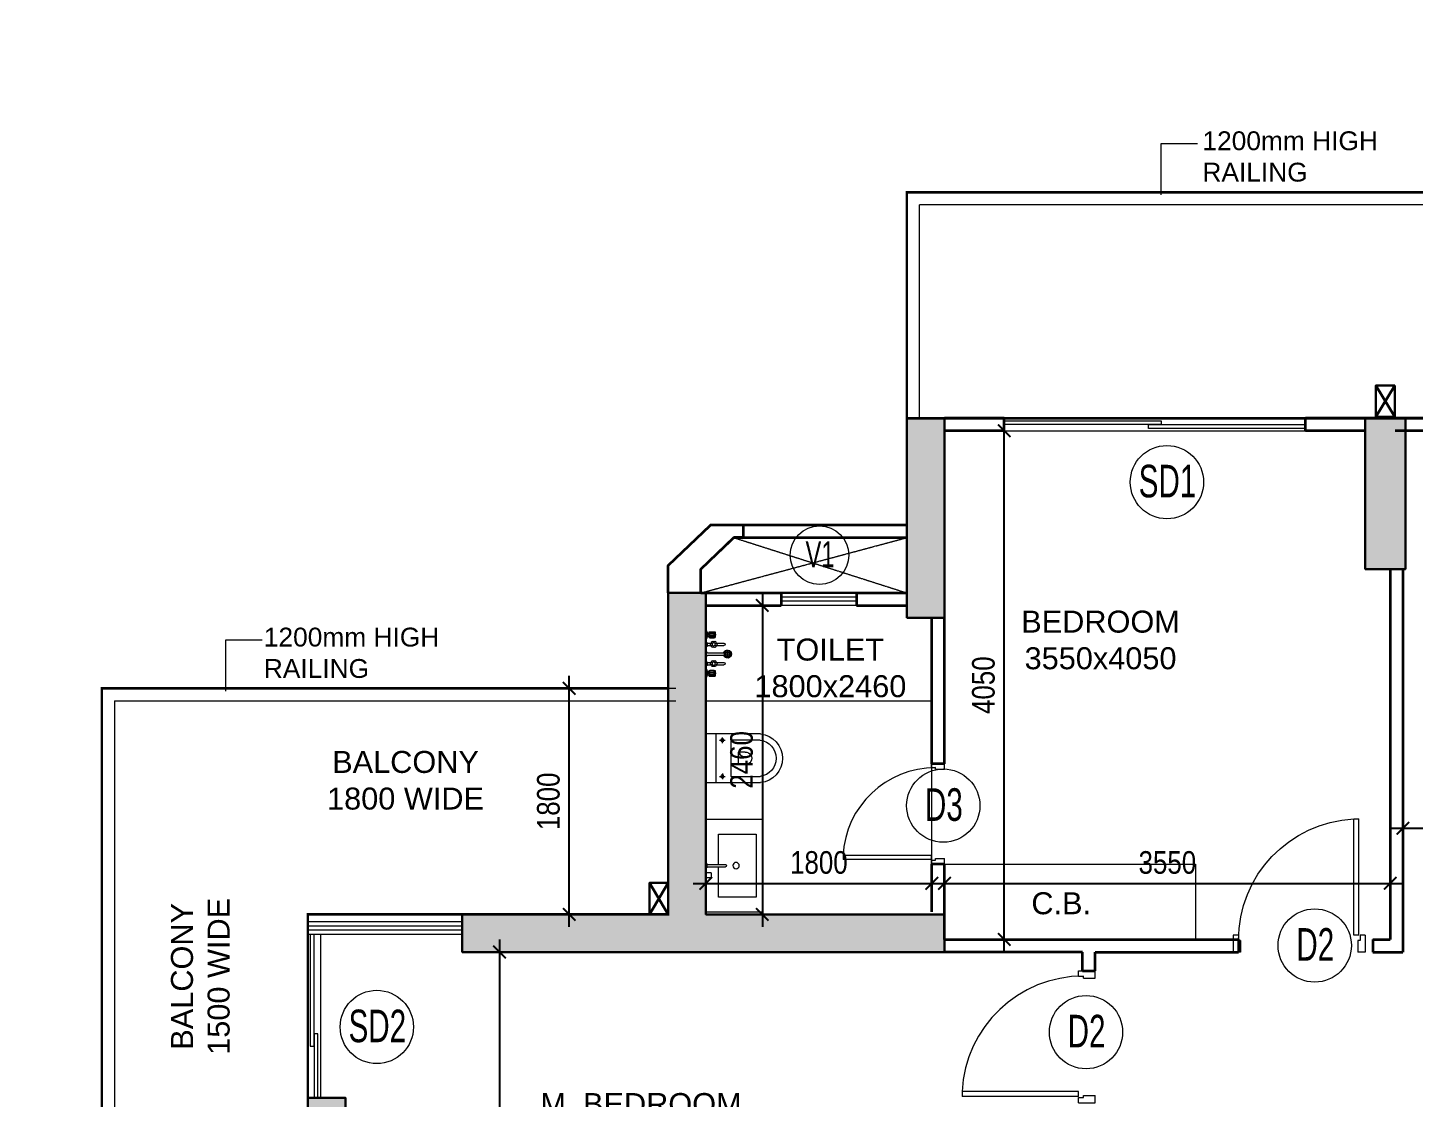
# Model space of a CAD drawing. Header units: millimetres. Extents: x 3650 to 49311, y 3096 to 28325.
# Drawn here: x 4966 to 16007, y 11117 to 19641 of the extents above; entities that cross this region are included whole.
import ezdxf
from ezdxf.enums import TextEntityAlignment as Align

# ---------------------------------------------------------------- set-up
doc = ezdxf.new("R2010")
doc.units = ezdxf.units.MM
doc.linetypes.add('HIDDEN', pattern=[0.375, 0.25, -0.125])
for name, color, linetype, lineweight in [('-cutout', 30, 'Continuous', 30), ('13SC1', 7, 'Continuous', 15), ('25GR1', 7, 'Continuous', 15), ('DIM', 23, 'Continuous', 25), ('DOOR', 36, 'Continuous', 15), ('FIXTURE', 8, 'Continuous', 9), ('FURNITURE', 251, 'Continuous', 9), ('GPMTAG', 7, 'Continuous', 15), ('HATCH', 8, 'Continuous', 13), ('Railing', 34, 'Continuous', 20), ('S-COLUMN HATCH', 254, 'Continuous', 13), ('S-TYPICAL COLUMN', 240, 'Continuous', 30), ('TEXT', 7, 'Continuous', 20), ('WALL', 40, 'Continuous', 35), ('WIN', 142, 'Continuous', 20)]:
    doc.layers.add(name, color=color, linetype=linetype, lineweight=lineweight)
doc.styles.add('arial', font='arial.ttf', dxfattribs={"width": 0.75})
doc.styles.add('ARIAL-NARROW', font='')
doc.styles.get("Standard").update_dxf_attribs({"font": 'arial.ttf'})
doc.styles.add('STYOTY', font='ROMANS.shx', dxfattribs={"width": 0.65, "height": 200})
doc.styles.get('ARIAL-NARROW').set_extended_font_data('Arial Narrow')
doc.dimstyles.new('MM 75', dxfattribs={"dimscale": 100, "dimtxt": 1.8, "dimasz": 1, "dimexe": 0.5, "dimexo": 0.5, "dimgap": 0.75, "dimtad": 1, "dimdec": 4, "dimdsep": 46, "dimtxsty": 'ARIAL-NARROW', "dimblk": 'ARCHTICK', "dimcen": -3, "dimdle": 1, "dimadec": 0, "dimazin": 0, "dimtfac": 1, "dimtdec": 4, "dimtofl": 0, "dimtmove": 1, "dimatfit": 3, "dimfxl": 1, "dimtolj": 1, "dimtzin": 0, "dimlwd": -1, "dimlwe": -1, "dimarcsym": 0})
doc.dimstyles.new('SUB- DIM 2', dxfattribs={"dimscale": 200, "dimtxt": 2, "dimasz": 1, "dimexe": 1, "dimexo": 1, "dimgap": 0.5, "dimtad": 1, "dimdec": 4, "dimrnd": 5, "dimdsep": 46, "dimtxsty": 'arial', "dimblk": 'ARCHTICK', "dimcen": -1.5, "dimdle": 1, "dimadec": 0, "dimazin": 0, "dimtfac": 1, "dimtdec": 4, "dimtofl": 0, "dimtmove": 1, "dimatfit": 3, "dimldrblk": 'DOTSMALL', "dimfxl": 1, "dimtolj": 1, "dimtzin": 0, "dimlwd": 13, "dimlwe": 13, "dimarcsym": 0})

# ---------------------------------------------------------------- blocks, each defined once
blk = doc.blocks.new('G$C249D5FE5')
at = {"layer": 'S-COLUMN HATCH'}
h = blk.add_hatch(color=256, dxfattribs=at)
h.dxf.hatch_style = 1
h.paths.add_polyline_path([(7015, 8485), (7315, 8485), (7315, 10075), (7015, 10075)])
h = blk.add_hatch(color=256, dxfattribs=at)
h.dxf.hatch_style = 1
h.paths.add_polyline_path([(10665, 10075), (10985, 10075), (10985, 8875), (10665, 8875)])
h = blk.add_hatch(color=256, dxfattribs=at)
h.dxf.hatch_style = 1
h.paths.add_polyline_path([(3475, 6125), (5115, 6125), (5115, 8685), (5415, 8685), (5415, 6125), (7315, 6125), (7315, 5825), (3475, 5825)])
h = blk.add_hatch(color=256, dxfattribs=at)
h.dxf.hatch_style = 1
h.paths.add_polyline_path([(4615, 695), (4615, 455), (25, 455), (25, 3705), (2245, 3705), (2245, 4665), (2545, 4665), (2545, 3405), (325, 3405), (325, 695)])
h.paths.add_polyline_path([(1045, 695), (1645, 695), (1645, 455), (1045, 455)], flags=16)
h.paths.add_polyline_path([(1075, 3705), (1275, 3705), (1275, 3405), (1075, 3405)], flags=16)
h.paths.add_polyline_path([(475, 3705), (675, 3705), (675, 3405), (475, 3405)], flags=16)
at = {"layer": 'S-TYPICAL COLUMN', "ltscale": 500, "elevation": 0}
for points in [[(7015, 8485), (7315, 8485), (7315, 10075), (7015, 10075)], [(7015, 8485), (7315, 8485), (7315, 10075), (7015, 10075)], [(10665, 10075), (10985, 10075), (10985, 8875), (10665, 8875)], [(4615, 695), (4615, 455), (25, 455), (25, 3705), (2245, 3705), (2245, 4665), (2545, 4665), (2545, 3405), (325, 3405), (325, 695)]]:
    blk.add_lwpolyline(points, close=True, dxfattribs=at)
at = {"layer": 'S-TYPICAL COLUMN', "ltscale": 500}
blk.add_lwpolyline([(3475, 6125), (5115, 6125), (5115, 8685), (5415, 8685), (5415, 6125), (7315, 6125), (7315, 5825), (3475, 5825)], close=True, dxfattribs=at)
blk = doc.blocks.new('otyd')
at = {"layer": '13SC1', "color": 7}
blk.add_circle((0, 0), 250, dxfattribs=at)
at = {"layer": '25GR1', "color": 1, "true_color": 0xf00000, "style": 'STYOTY', "width": 0.65, "flags": 1}
for tag, p in [('01', (0, -94.2)), ('02', (3.2, -587.9))]:
    blk.add_attdef(tag, text='', height=200, dxfattribs=at).set_placement(p, align=Align.CENTER)
blk = doc.blocks.new('A-CL9-P-Plans$0$level-10$0$wc hdsfgkjshgkjfgkjdghjkfgh_1_3')
at = {"layer": 'FIXTURE'}
for p, q in [((-0.763, 0), (-0.763, -1.711)), ((0.763, 0), (-0.763, 0)), ((-0.763, -0.322), (0.763, -0.322)), ((0.763, -1.711), (0.763, 0)), ((-0.566, -0.786), (-0.566, -1.699)), ((0.566, -0.786), (-0.566, -0.786)), ((0.566, -1.699), (0.566, -0.786))]:
    blk.add_line(p, q, dxfattribs=at)
at = {"layer": 'FIXTURE', "lineweight": 13}
for p, q in [((-0.566, -0.429), (-0.566, -0.607)), ((0.566, -0.429), (0.566, -0.607)), ((-0.477, -0.518), (-0.655, -0.518)), ((0.477, -0.518), (0.655, -0.518)), ((-0.193, -1.009), (-0.193, -1.233)), ((0.193, -1.009), (-0.193, -1.009)), ((0.193, -1.233), (0.193, -1.009))]:
    blk.add_line(p, q, dxfattribs=at)
at = {"layer": 'FIXTURE', "extrusion": (0, 0, -1)}
for centre in [(0.566, -0.518), (-0.566, -0.518)]:
    blk.add_circle(centre, 0.0484, dxfattribs=at)
at = {"layer": 'FIXTURE', "lineweight": 13, "extrusion": (0, 0, -1)}
blk.add_arc((0, -1.246), 0.193, 176.1978, 3.8022, dxfattribs=at)
at = {"layer": 'FIXTURE', "extrusion": (0, 0, -1)}
for radius, start, end in [(0.767, 185.8455, 354.1545), (0.57, 186.5718, 353.4282)]:
    blk.add_arc((0, -1.633), radius, start, end, dxfattribs=at)
blk = doc.blocks.new('A$C16165736')
at = {"ltscale": 0.1}
for p, q in [((5, 463), (0, 463)), ((41, 465), (5, 465)), ((5, 465), (5, 425)), ((42, 426), (42, 464)), ((5, 427), (0, 427)), ((0, 385), (6, 385)), ((0, 349), (6, 349)), ((41, 425), (5, 425)), ((7, 350), (7, 384)), ((7, 377), (156, 377)), ((7, 358), (156, 358))]:
    blk.add_line(p, q, dxfattribs=at)
at = {"ltscale": 0.1, "flags": 128}
blk.add_lwpolyline([(0, 735), (450, 735), (450, 0), (0, 0), (0, 735)], close=True, dxfattribs=at)
blk.add_lwpolyline([(100, 358), (100, 117), (400, 117), (400, 617), (100, 617), (100, 377)], dxfattribs=at)
at = {"ltscale": 0.1}
blk.add_circle((240, 367), 26, dxfattribs=at)
for centre, radius, start, end in [((41, 464), 1, 360, 90), ((6, 384), 1, 360, 90), ((6, 350), 1, 270, 360), ((41, 426), 1, 270, 360), ((156, 367), 9.5, 270, 90)]:
    blk.add_arc(centre, radius, start, end, dxfattribs=at)
blk = doc.blocks.new('A$C244377D7')
at = {"layer": 'FIXTURE', "lineweight": 0}
h = blk.add_hatch(dxfattribs=at)
h.set_pattern_fill('DOTS', color=251, scale=100, style=0)
h.set_pattern_definition([(0, (-131374.4174, 61418.3955), (3.125, 6.25), [0, -6.25])])
h.paths.add_polyline_path([(5, 185, 1), (59, 185, 1)])
at = {"layer": 'FIXTURE'}
for p, q in [((137, 361), (131, 361)), ((131, 316), (131, 361)), ((172, 363), (137, 363)), ((137, 315), (137, 363)), ((172, 315), (172, 363)), ((179, 361), (172, 361)), ((179, 316), (179, 361)), ((193, 351), (179, 351)), ((198, 371), (204, 371)), ((198, 307), (198, 371)), ((204, 307), (204, 371)), ((124, 272), (61, 272)), ((124, 252), (61, 252)), ((137, 316), (131, 316)), ((172, 315), (137, 315)), ((192, 272), (157, 272)), ((192, 252), (157, 252)), ((179, 316), (172, 316)), ((193, 326), (179, 326)), ((199, 275), (192, 275)), ((192, 249), (192, 275)), ((198, 268), (192, 268)), ((198, 256), (192, 256)), ((199, 249), (192, 249)), ((198, 307), (204, 307)), ((201, 288), (204, 288)), ((201, 236), (201, 288)), ((201, 236), (204, 236)), ((204, 236), (204, 288)), ((124, 118), (61, 118)), ((192, 195), (62, 195)), ((192, 176), (62, 176)), ((192, 118), (157, 118)), ((192, 195), (192, 198)), ((199, 198), (192, 198)), ((192, 173), (192, 176)), ((199, 173), (192, 173)), ((199, 121), (192, 121)), ((192, 96), (192, 121)), ((198, 115), (192, 115)), ((201, 211), (204, 211)), ((201, 160), (204, 160)), ((201, 83), (201, 134)), ((204, 134), (201, 134)), ((204, 160), (204, 211)), ((204, 83), (204, 134)), ((124, 99), (61, 99)), ((137, 54), (131, 54)), ((131, 10), (131, 54)), ((137, 10), (131, 10)), ((137, 8), (137, 56)), ((172, 56), (137, 56)), ((172, 8), (137, 8)), ((192, 99), (157, 99)), ((172, 8), (172, 56)), ((179, 54), (172, 54)), ((179, 10), (172, 10)), ((179, 10), (179, 54)), ((193, 45), (179, 45)), ((193, 19), (179, 19)), ((198, 102), (192, 102)), ((199, 96), (192, 96)), ((198, 64), (204, 64)), ((198, 0), (198, 64)), ((198, 0), (204, 0)), ((204, 83), (201, 83)), ((204, 64), (204, 0))]:
    blk.add_line(p, q, dxfattribs=at)
at = {"layer": 'FIXTURE', "color": 251, "lineweight": 0}
for p, q in [((137, 357), (172, 357)), ((137, 345), (172, 345)), ((137, 332), (172, 332)), ((137, 321), (172, 321)), ((137, 50), (172, 50)), ((137, 38), (172, 38)), ((137, 26), (172, 26)), ((137, 14), (172, 14))]:
    blk.add_line(p, q, dxfattribs=at)
at = {"layer": 'FIXTURE'}
for centre in [(141, 262), (141, 109)]:
    blk.add_circle(centre, 12.8, dxfattribs=at)
at = {"layer": 'FIXTURE', "color": 251, "lineweight": 0}
blk.add_circle((32, 185), 26.9, dxfattribs=at)
at = {"layer": 'FIXTURE'}
for centre, radius, start, end in [((208, 339), 79.9, 163.7398, 196.2602), ((275, 339), 83.1, 157.3801, 202.6199), ((61, 262), 9.58, 90, 270), ((141, 262), 25.6, 168.1949, 191.8051), ((117, 267), 1.6, 80.4873, 168.1949), ((117, 257), 1.6, 191.8051, 279.5127), ((118, 275), 6.39, 260.4873, 39.5127), ((118, 249), 6.39, 320.4873, 99.5127), ((125, 280), 1.6, 131.8051, 219.5127), ((125, 244), 1.6, 140.4873, 228.1949), ((141, 262), 25.6, 108.1949, 131.8051), ((141, 262), 25.6, 228.1949, 251.8051), ((133, 285), 1.6, 20.4873, 108.1949), ((133, 239), 1.6, 251.8051, 339.5127), ((141, 288), 6.39, 200.4873, 339.5127), ((141, 236), 6.39, 20.4873, 159.5127), ((148, 285), 1.6, 71.8051, 159.5127), ((148, 239), 1.6, 200.4873, 288.1949), ((141, 262), 25.6, 48.1949, 71.8051), ((141, 262), 25.6, 288.1949, 311.8051), ((163, 275), 6.39, 140.4873, 279.5127), ((163, 249), 6.39, 80.4873, 219.5127), ((157, 280), 1.6, 320.4873, 48.1949), ((157, 244), 1.6, 311.8051, 39.5127), ((164, 267), 1.6, 11.8051, 99.5127), ((164, 257), 1.6, 260.4873, 348.1949), ((141, 262), 25.6, 348.1949, 11.8051), ((302, 262), 104, 165.75, 194.25), ((32, 185), 31.9, 17.4576, 342.5424), ((61, 109), 9.58, 90, 270), ((141, 109), 25.6, 168.1949, 191.8051), ((117, 114), 1.6, 80.4873, 168.1949), ((118, 121), 6.39, 260.4873, 39.5127), ((125, 126), 1.6, 131.8051, 219.5127), ((141, 109), 25.6, 108.1949, 131.8051), ((133, 131), 1.6, 20.4873, 108.1949), ((141, 134), 6.39, 200.4873, 339.5127), ((148, 131), 1.6, 71.8051, 159.5127), ((141, 109), 25.6, 48.1949, 71.8051), ((163, 121), 6.39, 140.4873, 279.5127), ((157, 126), 1.6, 320.4873, 48.1949), ((164, 114), 1.6, 11.8051, 99.5127), ((141, 109), 25.6, 348.1949, 11.8051), ((302, 109), 104, 165.75, 194.25), ((302, 185), 104, 165.75, 172.9303), ((302, 185), 104, 187.0697, 194.25), ((117, 104), 1.6, 191.8051, 279.5127), ((118, 96), 6.39, 320.4873, 99.5127), ((125, 91), 1.6, 140.4873, 228.1949), ((141, 109), 25.6, 228.1949, 251.8051), ((208, 32), 79.9, 163.7398, 196.2602), ((133, 86), 1.6, 251.8051, 339.5127), ((141, 83), 6.39, 20.4873, 159.5127), ((148, 86), 1.6, 200.4873, 288.1949), ((141, 109), 25.6, 288.1949, 311.8051), ((163, 96), 6.39, 80.4873, 219.5127), ((157, 91), 1.6, 311.8051, 39.5127), ((164, 104), 1.6, 260.4873, 348.1949), ((275, 32), 83.1, 157.3801, 202.6199)]:
    blk.add_arc(centre, radius, start, end, dxfattribs=at)
blk = doc.blocks.new('d900')
for p, q in [((42.4, 115), (42.4, 908.9)), ((77.4, 908.9), (42.4, 908.9)), ((77.4, 115), (77.4, 908.9)), ((0, 115), (35, 115)), ((0, 115), (0, 0)), ((35, 115), (35, 80)), ((42.4, 115), (77.4, 115)), ((865, 115), (865, 80)), ((865, 115), (900, 115)), ((900, 115), (900, 0)), ((0, 0), (50, 0)), ((35, 80), (50, 80)), ((50, 80), (50, 0)), ((850, 80), (865, 80)), ((850, 80), (850, 0)), ((850, 0), (900, 0))]:
    blk.add_line(p, q)
blk.add_arc((35, 80), 830, 0, 87.07135)
blk = doc.blocks.new('G$CBA076474')
at = {"layer": 'DOOR', "ltscale": 0.6}
blk.add_line((7070, 6370), (7070, 7170), dxfattribs=at)
at = {"layer": 'FIXTURE'}
blk.add_line((5270, 7670), (7070, 7670), dxfattribs=at)
at = {"layer": 'FURNITURE', "lineweight": 9}
for p, q in [((7170, 6370), (9170, 6370)), ((9170, 6370), (9170, 5770))]:
    blk.add_line(p, q, dxfattribs=at)
at = {"layer": 'HATCH', "linetype": 'HIDDEN'}
for p, q in [((5230, 8530), (6870, 8970)), ((5493, 8970), (6870, 8530))]:
    blk.add_line(p, q, dxfattribs=at)
at = {"layer": 'Railing'}
for p, q in [((17430, 11720), (6870, 11720)), ((6870, 9920), (6870, 11720)), ((17530, 11620), (6970, 11620)), ((6970, 9920), (6970, 11620)), ((5570, 9070), (6870, 9070)), ((5570, 8970), (6870, 8970)), ((460, 7770), (5030, 7770)), ((460, 7770), (460, 4050, 0)), ((560, 7670), (5030, 7670)), ((560, 7670), (560, 4050, 0))]:
    blk.add_line(p, q, dxfattribs=at)
at = {"layer": 'WALL'}
for p, q in [((7645, 9920), (7170, 9920, 0)), ((7645, 9820), (7645, 9920)), ((12230, 9920), (10045, 9920)), ((10045, 9820), (10045, 9920)), ((7645, 9820), (7170, 9820)), ((10520, 9820), (10045, 9820)), ((12230, 9820), (10760, 9820)), ((4970, 8748, 0), (5308, 9070)), ((5570, 9070), (5308, 9070)), ((5570, 8970), (5570, 9070)), ((5230, 8719), (5493, 8970)), ((5570, 8970), (5493, 8970)), ((4970, 8530, 0), (4970, 8748, 0)), ((5230, 8530), (5230, 8719)), ((10720, 8720), (10720, 5770, 0)), ((10820, 8720, 0), (10820, 5670)), ((5230, 8530), (5870, 8530)), ((5870, 8530), (5870, 8430)), ((6470, 8530), (6470, 8430)), ((6470, 8530), (6870, 8530)), ((5270, 8430), (5870, 8430)), ((6470, 8430), (6870, 8430, 0)), ((7070, 7170), (7070, 8330, 0)), ((7170, 7170), (7170, 8330, 0)), ((7170, 7170), (7070, 7170)), ((7070, 5990), (7070, 6370)), ((7170, 6370), (7070, 6370)), ((7170, 5770), (7170, 6370)), ((7170, 5770), (9510, 5770)), ((9510, 5770, 0), (9510, 5670, 0)), ((10580, 5770, 0), (10580, 5670, 0)), ((10580, 5770, 0), (10720, 5770, 0)), ((8270, 5670, 0), (7170, 5670, 0)), ((8270, 5520), (8270, 5670)), ((8370, 5520), (8370, 5670)), ((8370, 5670), (9510, 5670)), ((10580, 5670, 0), (10820, 5670)), ((8270, 5520), (8370, 5520))]:
    blk.add_line(p, q, dxfattribs=at)
at = {"layer": 'WIN'}
for p, q in [((7645, 9920), (10045, 9920)), ((7645, 9820), (10045, 9820)), ((6470, 8530), (5870, 8530)), ((6470, 8495), (5870, 8495)), ((6470, 8465), (5870, 8465)), ((6470, 8430), (5870, 8430)), ((3330, 5970, 0), (2100, 5970, 0)), ((2100, 4510, 0), (2100, 5970, 0)), ((2100, 5910), (2100, 4510)), ((3330, 5910), (2100, 5910)), ((3330, 5875), (2100, 5875)), ((3330, 5845), (2100, 5845)), ((3330, 5810), (2100, 5810)), ((2200, 5810), (2200, 4510))]:
    blk.add_line(p, q, dxfattribs=at)
for points in [[(8895, 9900), (8895, 9870), (7645, 9870), (7645, 9900)], [(10045, 9870), (10045, 9840), (8795, 9840), (8795, 9870)]]:
    blk.add_lwpolyline(points, close=True, dxfattribs=at)
at = {"layer": 'WIN', "elevation": 0}
for points in [[(2120, 4920), (2150, 4920), (2150, 5810), (2120, 5810)], [(2150, 4510), (2180, 4510), (2180, 5020), (2150, 5020)]]:
    blk.add_lwpolyline(points, close=True, dxfattribs=at)
at = {"layer": 'DOOR', "ltscale": 0.6, "xscale": 0.888888888888921, "yscale": 0.888888888888921, "zscale": 0.888888888888921, "rotation": 90.0000000000011}
blk.add_blockref('d900', (7170, 6370), dxfattribs=at)
at = {"layer": 'DOOR', "ltscale": 0.6, "extrusion": (-2.4332e-12, 2.67e-14, -1), "xscale": 1.166666666667836, "yscale": 1.166666666667836, "zscale": -1.166666666667836}
blk.add_blockref('d900', (-10520, 5670, 0), dxfattribs=at)
at = {"layer": 'DOOR', "ltscale": 0.6, "extrusion": (-2.67e-14, 2.4332e-12, -1), "xscale": -1.166666666667836, "yscale": 1.166666666667836, "zscale": -1.166666666667836, "rotation": 270}
blk.add_blockref('d900', (-8370, 4470, 0), dxfattribs=at)
at = {"layer": 'FIXTURE', "xscale": -1, "zscale": -25.4}
blk.add_blockref('A$C244377D7', (5474, 7858, 0), dxfattribs=at)
at = {"layer": 'FIXTURE', "extrusion": (2.4332e-12, 2.67e-14, -1), "xscale": -254.1666666790857, "yscale": 254.1666666790857, "rotation": 270}
blk.add_blockref('A-CL9-P-Plans$0$level-10$0$wc hdsfgkjshgkjfgkjdghjkfgh_1_3', (-5270, 7213, 0), dxfattribs=at)
at = {"layer": 'FIXTURE', "extrusion": (0, 0, -1), "zscale": -1, "rotation": 179.9999720563922}
blk.add_blockref('A$C16165736', (-5270, 6725), dxfattribs=at)
blk = doc.blocks.new('_ArchTick')
at = {"color": 0, "linetype": 'ByBlock', "const_width": 0.15}
blk.add_lwpolyline([(-0.5, -0.5), (0.5, 0.5)], dxfattribs=at)
blk = doc.blocks.new('*D278')
at = {"layer": 'Defpoints', "color": 0}
for p in [(9302, 12281, 0), (8723, 8911), (8778, 8911, 0)]:
    blk.add_point(p, dxfattribs=at)
at = {"layer": 'DIM'}
for p, q in [((8723, 12381), (8723, 8811)), ((9252, 12281), (8673, 12281)), ((8728, 8911), (8673, 8911))]:
    blk.add_line(p, q, dxfattribs=at)
at = {"layer": 'DIM', "xscale": 100, "yscale": 100, "zscale": 100}
for p, rotation in [((8723, 12281), 90), ((8723, 8911), 270)]:
    blk.add_blockref('_ArchTick', p, dxfattribs=dict(at, rotation=rotation))
at = {"layer": 'DIM', "color": 3, "insert": (8558, 10596), "char_height": 180, "attachment_point": 5, "rotation": 90, "style": 'ARIAL-NARROW'}
blk.add_mtext('\\A1;3370', dxfattribs=at)
blk = doc.blocks.new('*D283')
at = {"layer": 'Defpoints', "color": 0}
for p in [(21396, 13267), (21396, 13181, 0), (15916, 13105, 0)]:
    blk.add_point(p, dxfattribs=at)
at = {"layer": 'DIM'}
for p, q in [((15816, 13267), (21496, 13267)), ((15916, 13155), (15916, 13317)), ((21396, 13231), (21396, 13317))]:
    blk.add_line(p, q, dxfattribs=at)
at = {"layer": 'DIM', "xscale": 100, "yscale": 100, "zscale": 100, "rotation": 180}
blk.add_blockref('_ArchTick', (15916, 13267), dxfattribs=at)
at = {"layer": 'DIM', "xscale": 100, "yscale": 100, "zscale": 100}
blk.add_blockref('_ArchTick', (21396, 13267), dxfattribs=at)
at = {"layer": 'DIM', "color": 3, "insert": (18656, 13432), "char_height": 180, "attachment_point": 5, "style": 'ARIAL-NARROW'}
blk.add_mtext('\\A1;5480', dxfattribs=at)
blk = doc.blocks.new('*D294')
at = {"layer": 'Defpoints', "color": 0}
for p in [(12166, 12828), (10366, 12601, 0), (12166, 12601, 0)]:
    blk.add_point(p, dxfattribs=at)
at = {"layer": 'DIM'}
for p, q in [((10266, 12828), (12266, 12828)), ((10366, 12651), (10366, 12878)), ((12166, 12651), (12166, 12878))]:
    blk.add_line(p, q, dxfattribs=at)
at = {"layer": 'DIM', "xscale": 100, "yscale": 100, "zscale": 100, "rotation": 180}
blk.add_blockref('_ArchTick', (10366, 12828), dxfattribs=at)
at = {"layer": 'DIM', "xscale": 100, "yscale": 100, "zscale": 100}
blk.add_blockref('_ArchTick', (12166, 12828), dxfattribs=at)
at = {"layer": 'DIM', "color": 3, "insert": (11266, 12993), "char_height": 180, "attachment_point": 5, "style": 'ARIAL-NARROW'}
blk.add_mtext('\\A1;1800', dxfattribs=at)
blk = doc.blocks.new('*D295')
at = {"layer": 'Defpoints', "color": 0}
for p in [(15816, 12828), (15816, 12749, 0), (12266, 12681, 0)]:
    blk.add_point(p, dxfattribs=at)
at = {"layer": 'DIM'}
for p, q in [((12166, 12828), (15916, 12828)), ((12266, 12731), (12266, 12878)), ((15816, 12799), (15816, 12878))]:
    blk.add_line(p, q, dxfattribs=at)
at = {"layer": 'DIM', "xscale": 100, "yscale": 100, "zscale": 100, "rotation": 180}
blk.add_blockref('_ArchTick', (12266, 12828), dxfattribs=at)
at = {"layer": 'DIM', "xscale": 100, "yscale": 100, "zscale": 100}
blk.add_blockref('_ArchTick', (15816, 12828), dxfattribs=at)
at = {"layer": 'DIM', "color": 3, "insert": (14041, 12993), "char_height": 180, "attachment_point": 5, "style": 'ARIAL-NARROW'}
blk.add_mtext('\\A1;3550', dxfattribs=at)
blk = doc.blocks.new('*D296')
at = {"layer": 'Defpoints', "color": 0}
for p in [(12742, 16431, 0), (12742, 16431), (12751, 12381, 0)]:
    blk.add_point(p, dxfattribs=at)
at = {"layer": 'DIM'}
for p, q in [((12742, 12281), (12742, 16531)), ((12792, 16431), (12792, 16431)), ((12701, 12381), (12692, 12381))]:
    blk.add_line(p, q, dxfattribs=at)
at = {"layer": 'DIM', "xscale": 100, "yscale": 100, "zscale": 100}
for p, rotation in [((12742, 16431), 90), ((12742, 12381), 270)]:
    blk.add_blockref('_ArchTick', p, dxfattribs=dict(at, rotation=rotation))
at = {"layer": 'DIM', "color": 3, "insert": (12577, 14406), "char_height": 180, "attachment_point": 5, "rotation": 90, "style": 'ARIAL-NARROW'}
blk.add_mtext('\\A1;4050', dxfattribs=at)
blk = doc.blocks.new('*D297')
at = {"layer": 'Defpoints', "color": 0}
for p in [(10666, 15041, 0), (10666, 12581, 0), (10816, 12581)]:
    blk.add_point(p, dxfattribs=at)
at = {"layer": 'DIM'}
for p, q in [((10816, 15141), (10816, 12481)), ((10716, 15041), (10866, 15041)), ((10716, 12581), (10866, 12581))]:
    blk.add_line(p, q, dxfattribs=at)
at = {"layer": 'DIM', "xscale": 100, "yscale": 100, "zscale": 100}
for p, rotation in [((10816, 15041), 90), ((10816, 12581), 270)]:
    blk.add_blockref('_ArchTick', p, dxfattribs=dict(at, rotation=rotation))
at = {"layer": 'DIM', "color": 3, "insert": (10651, 13811), "char_height": 180, "attachment_point": 5, "rotation": 90, "style": 'ARIAL-NARROW'}
blk.add_mtext('\\A1;2460', dxfattribs=at)
blk = doc.blocks.new('*D318')
at = {"layer": 'Defpoints', "color": 0}
for p in [(9278, 14381), (9320, 14381, 0), (9395, 12581)]:
    blk.add_point(p, dxfattribs=at)
at = {"layer": 'DIM'}
for p, q in [((9278, 12481), (9278, 14481)), ((9270, 14381), (9228, 14381)), ((9345, 12581), (9228, 12581))]:
    blk.add_line(p, q, dxfattribs=at)
at = {"layer": 'DIM', "xscale": 100, "yscale": 100, "zscale": 100}
for p, rotation in [((9278, 14381), 90), ((9278, 12581), 270)]:
    blk.add_blockref('_ArchTick', p, dxfattribs=dict(at, rotation=rotation))
at = {"layer": 'DIM', "color": 3, "insert": (9113, 13481), "char_height": 180, "attachment_point": 5, "rotation": 90, "style": 'ARIAL-NARROW'}
blk.add_mtext('\\A1;1800', dxfattribs=at)
blk = doc.blocks.new('_DotSmall')
at = {"color": 0, "linetype": 'ByBlock', "const_width": 0.5}
blk.add_lwpolyline([(-0.0625, 0, 1), (0.0625, 0, 1)], format="xyb", close=True, dxfattribs=at)
blk = doc.blocks.new('G$C8094B5C9')
at = {"layer": 'TEXT', "ltscale": 500, "char_height": 150, "width": 1882.65, "attachment_point": 1}
for insert in [(-8306, -2965, 0), (-15780, -6917, 0)]:
    blk.add_mtext('\\pxql;1200mm HIGH RAILING', dxfattribs=dict(at, insert=insert))
at = {"layer": 'TEXT', "ltscale": 500, "has_arrowhead": 0}
for points in [[(-8634, -3470, 0), (-8634, -3062, 0), (-8345, -3062, 0)], [(-16082, -7423, 0), (-16082, -7015, 0), (-15793, -7015, 0)]]:
    blk.add_leader(points, dimstyle='SUB- DIM 2', override={"dimgap": 0.5, "dimtad": 0}, dxfattribs=at)

msp = doc.modelspace()

# ---------------------------------------------------------------- linework, layer by layer
at = {"layer": '-cutout'}
for p, q in [((15701.29377, 16542.74831, 0), (15851.29377, 16792.74831, 0)), ((15851.29377, 16542.74831, 0), (15701.29377, 16792.74831, 0)), ((9916.29377, 12580.74831, 0), (10066.29377, 12830.74831, 0)), ((10066.29377, 12580.74831, 0), (9916.29377, 12830.74831, 0))]:
    msp.add_line(p, q, dxfattribs=at)
at = {"layer": '-cutout', "elevation": 0}
for points in [[(15851.29377, 16792.74831), (15701.29377, 16792.74831), (15701.29377, 16542.74831), (15851.29377, 16542.74831)], [(10066.29377, 12830.74831), (9916.29377, 12830.74831), (9916.29377, 12580.74831), (10066.29377, 12580.74831)]]:
    msp.add_lwpolyline(points, close=True, dxfattribs=at)
at = {"layer": 'Defpoints', "color": 2, "const_width": 20, "elevation": 0}
for points in [[(22526.29377, 19630.74831), (23786.29377, 19630.74831), (23786.29377, 19040.74831), (24326.29377, 19040.74831), (24326.29377, 17740.74831), (23846.29377, 17740.74831), (23846.29377, 17040.74831), (21396.29377, 17040.74831), (21396.29377, 16530.74831), (11966.29377, 16530.74831), (11966.29377, 18330.74831), (22526.29377, 18330.74831)], [(5556.29377, 10660.74831), (5556.29377, 14380.74831), (10066.29377, 14380.74831), (10066.29377, 12580.74831), (7196.29377, 12580.74831), (7196.29377, 10660.74831)]]:
    msp.add_lwpolyline(points, close=True, dxfattribs=at)
at = {"layer": 'Defpoints', "const_width": 20, "elevation": 0}
msp.add_lwpolyline([(21396.29377, 16530.74831), (11966.29377, 16530.74831), (11966.29377, 15680.74831), (10404.63736, 15680.74831), (10066.29377, 15358.66742), (10066.29377, 12580.74831), (7196.29377, 12580.74831), (7196.29377, 10660.74831), (4976.29377, 10660.74831), (4976.29377, 6910.74831), (11166.29377, 6910.74831), (11166.29377, 5910.74831), (11966.29377, 5910.74831), (11966.29377, 6610.74831), (21696.29377, 6610.74831)], dxfattribs=at)
at = {"layer": 'Defpoints', "color": 1, "const_width": 20, "elevation": 0}
msp.add_lwpolyline([(11966.29377, 15580.74831), (10589.65945, 15580.74831), (10326.29377, 15330.04147), (10326.29377, 15140.74831), (11966.29377, 15140.74831)], close=True, dxfattribs=at)

# ---------------------------------------------------------------- block references
at = {"layer": 'GPMTAG'}
ref = msp.add_blockref('otyd', (14037.59906, 16022.62543, 0), dxfattribs=dict(at, xscale=1.167124152258039, yscale=1.167124152258039, zscale=1.167124152258039))
ref.add_attrib('01', 'SD1', dxfattribs={"layer": '25GR1', "height": 259.360923, "width": 0.65}).set_placement((14042.1012, 15901.2875, 0), align=Align.CENTER)
ref = msp.add_blockref('otyd', (11271.59, 15441.69263, 0), dxfattribs=dict(at, xscale=0.933699321806431, yscale=0.933699321806431, zscale=0.933699321806431))
ref.add_attrib('01', 'V1', dxfattribs={"layer": '25GR1', "height": 207.488738, "width": 0.65}).set_placement((11275.19171, 15344.62229, 0), align=Align.CENTER)
ref = msp.add_blockref('otyd', (12256.80676, 13446.85372, 0), dxfattribs=dict(at, xscale=1.167124152258039, yscale=1.167124152258039, zscale=1.167124152258039))
ref.add_attrib('01', 'D3', dxfattribs={"layer": '25GR1', "height": 259.360923, "width": 0.65}).set_placement((12261.3089, 13325.51579, 0), align=Align.CENTER)
ref = msp.add_blockref('otyd', (15214.23883, 12333.27579, 0), dxfattribs=dict(at, xscale=1.167124152258039, yscale=1.167124152258039, zscale=1.167124152258039))
ref.add_attrib('01', 'D2', dxfattribs={"layer": '25GR1', "height": 259.360923, "width": 0.65}).set_placement((15218.74097, 12211.93786, 0), align=Align.CENTER)
ref = msp.add_blockref('otyd', (7745.7953, 11684.32535, 0), dxfattribs=dict(at, xscale=1.167124152258039, yscale=1.167124152258039, zscale=1.167124152258039))
ref.add_attrib('01', 'SD2', dxfattribs={"layer": '25GR1', "height": 259.360923, "width": 0.65}).set_placement((7750.29744, 11562.98741, 0), align=Align.CENTER)
ref = msp.add_blockref('otyd', (13393.20285, 11643.04442, 0), dxfattribs=dict(at, xscale=1.167124152258039, yscale=1.167124152258039, zscale=1.167124152258039))
ref.add_attrib('01', 'D2', dxfattribs={"layer": '25GR1', "height": 259.360923, "width": 0.65}).set_placement((13397.70499, 11521.70649, 0), align=Align.CENTER)
at = {"layer": 'S-TYPICAL COLUMN'}
msp.add_blockref('G$C249D5FE5', (4951.29377, 6455.74831, 0), dxfattribs=at)
at = {"layer": 'WALL'}
for name, p in [('G$CBA076474', (5096.29377, 6610.74831, 0)), ('G$C8094B5C9', (22626.29377, 21780.74831, 0))]:
    msp.add_blockref(name, p, dxfattribs=at)

# ---------------------------------------------------------------- texts
at = {"layer": 'TEXT', "ltscale": 500, "char_height": 175, "attachment_point": 7}
for s, insert, width in [('\\pxqc;{\\C0;BEDROOM\\P3550x4050}', (12829.90783, 14530.18559, 0), 1358.0596862), ('\\pxqc;{\\C0;TOILET 1800x2460}', (10814.63626, 14307.70087, 0), 1086.1292633), ('\\pxqc;{\\C0;BALCONY \\P1800 WIDE}', (7330.9156, 13412.94899, 0), 1287.5381733), ('\\pxqc;{\\C0;C.B.}', (12967.76953, 12579.42056, 0), 455.9621419), ('\\pxqc;{\\C0;M. BEDROOM 4870x3370}', (9047.19921, 10688.84274, 0), 1605.294359)]:
    msp.add_mtext(s, dxfattribs=dict(at, insert=insert, width=width))
at = {"layer": 'TEXT', "ltscale": 500, "insert": (6576.21758, 11443.61818, 0), "char_height": 175, "width": 1287.5381733, "attachment_point": 7, "rotation": 90}
msp.add_mtext('\\pxqc;{\\C0;BALCONY \\P1500 WIDE}', dxfattribs=at)

# ---------------------------------------------------------------- dimensions: what is measured, and where the dimension line sits
at = {"layer": 'DIM'}
for base, p1, p2, override, picture, middle in [((12742.39183, 16430.74831, 0), (12751.46554, 12380.74831, 0), (12742.39183, 16430.74831, 0), {"dimpost": '\\X', "dimtxsty": 'ARIAL-NARROW'}, '*D296', (12577.39183, 14405.74831, 0)), ((10816.28775, 12580.74831, 0), (10666.29374, 15040.74831, 0), (10666.29374, 12580.74831, 0), {"dimpost": '\\X', "dimtxsty": 'ARIAL-NARROW'}, '*D297', (10651.28775, 13810.74831, 0)), ((9277.54746, 14380.74831, 0), (9394.66884, 12580.74831, 0), (9320.4435, 14380.74831, 0), {"dimpost": '\\X', "dimtxsty": 'ARIAL-NARROW'}, '*D318', (9112.54746, 13480.74831, 0)), ((8723.29482, 8910.74831, 0), (9301.54717, 12280.74831, 0), (8778.36647, 8910.74831, 0), {"dimpost": '\\X'}, '*D278', (8558.29482, 10595.74831, 0))]:
    dim = msp.add_linear_dim(base=base, p1=p1, p2=p2, angle=90, dimstyle='MM 75', override=override, dxfattribs=at)
    dim.commit()
    dim.dimension.update_dxf_attribs({"geometry": picture, "text_midpoint": middle})
for base, p1, p2, override, picture, middle in [((21396.29377, 13266.93998, 0), (15916.29377, 13105.39647, 0), (21396.29377, 13180.74831, 0), {"dimpost": '\\X'}, '*D283', (18656.29377, 13431.93998, 0)), ((12166.29377, 12827.53381, 0), (10366.29377, 12600.74831, 0), (12166.29377, 12600.74831, 0), {"dimpost": '\\X', "dimtxsty": 'ARIAL-NARROW'}, '*D294', (11266.29377, 12992.53381, 0)), ((15816.29377, 12827.53381, 0), (12266.29377, 12680.74831, 0), (15816.29377, 12748.59006, 0), {"dimpost": '\\X', "dimtxsty": 'ARIAL-NARROW'}, '*D295', (14041.29377, 12992.53381, 0))]:
    dim = msp.add_linear_dim(base=base, p1=p1, p2=p2, dimstyle='MM 75', override=override, dxfattribs=at)
    dim.commit()
    dim.dimension.update_dxf_attribs({"geometry": picture, "text_midpoint": middle})

doc.saveas('drawing.dxf')
